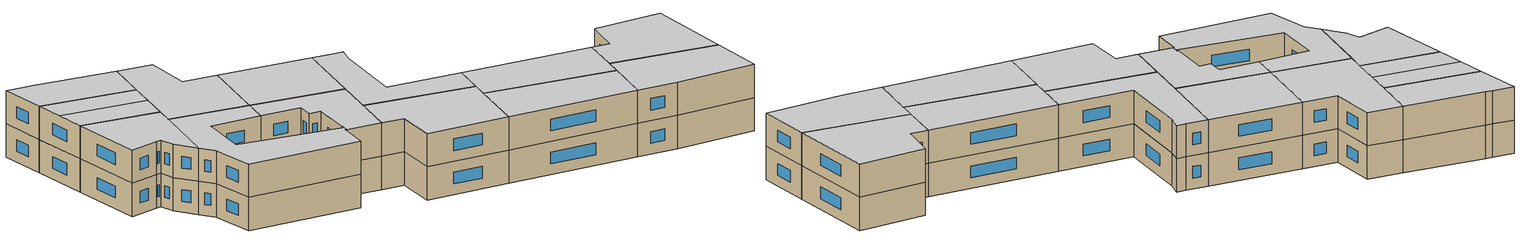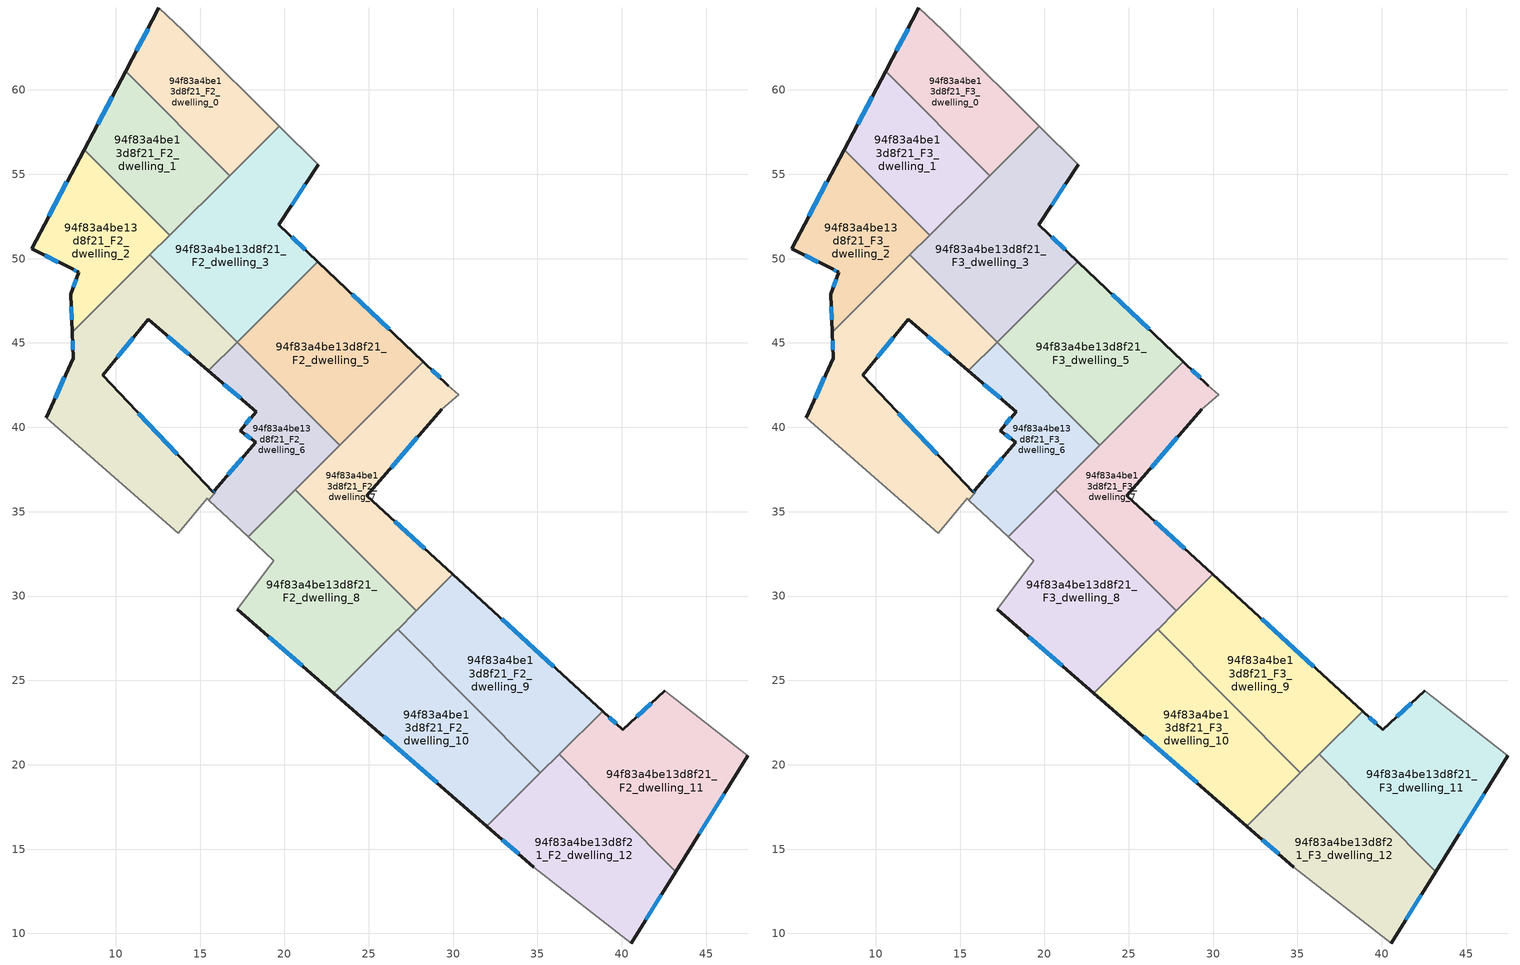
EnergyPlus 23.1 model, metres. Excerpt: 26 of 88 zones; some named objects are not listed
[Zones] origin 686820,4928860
94f83a4be13d8f21_F2_dwelling_0
 floor to 94f83a4be13d8f21_F1_dwelling_0 (EU_floor_Construction): 14.44,63.06 19.69,57.86 16.75,54.92 10.58,61.12 12.56,64.85 13.97,63.53 z6
 wall outside (EU_wall_Construction): 12.56,64.85 10.58,61.12 z6:9
 wall to 94f83a4be13d8f21_F2_dwelling_1 (EU_wall_Construction): 10.58,61.12 16.75,54.92 z6:9
 wall adiabatic (EU_wall_Construction): 19.69,57.86 14.44,63.06 13.97,63.53 12.56,64.85 z6:9
 wall to 94f83a4be13d8f21_F2_dwelling_3 (EU_wall_Construction): 16.75,54.92 19.69,57.86 z6:9
 window (EU_Window_Construction): 11.92,63.64 11.23,62.33 z6.98:8.02
94f83a4be13d8f21_F2_dwelling_1
 floor to 94f83a4be13d8f21_F1_dwelling_1 (EU_floor_Construction): 10.58,61.12 16.75,54.92 13.19,51.38 8.12,56.46 z6
 wall outside (EU_wall_Construction): 10.58,61.12 8.12,56.46 z6:9
 wall to 94f83a4be13d8f21_F2_dwelling_2 (EU_wall_Construction): 8.12,56.46 13.19,51.38 z6:9
 wall to 94f83a4be13d8f21_F2_dwelling_3 (EU_wall_Construction): 13.19,51.38 16.75,54.92 z6:9
 window (EU_Window_Construction): 9.78,59.6 8.92,57.98 z6.98:8.02
94f83a4be13d8f21_F2_dwelling_10
 floor to 94f83a4be13d8f21_F1_dwelling_10 (EU_floor_Construction): 26.71,28.02 35.18,19.51 32.01,16.35 22.92,24.25 z6
 wall outside (EU_wall_Construction): 22.92,24.25 32.01,16.35 z6:9
 wall to 94f83a4be13d8f21_F2_dwelling_9 (EU_wall_Construction): 35.18,19.51 26.71,28.02 z6:9
 wall to 94f83a4be13d8f21_F2_dwelling_12 (EU_wall_Construction): 32.01,16.35 35.18,19.51 z6:9
 wall to 94f83a4be13d8f21_F2_dwelling_8 (EU_wall_Construction): 26.71,28.02 22.92,24.25 z6:9
 window (EU_Window_Construction): 25.88,21.68 29.05,18.92 z6.98:8.02
94f83a4be13d8f21_F2_dwelling_11
 floor to 94f83a4be13d8f21_F1_dwelling_11 (EU_floor_Construction): 47.47,20.53 43.2,13.67 36.28,20.61 38.86,23.18 40.07,22.08 42.55,24.39 z6
 wall outside (EU_wall_Construction): 42.55,24.39 40.07,22.08 38.86,23.18 / 43.2,13.67 47.47,20.53 z6:9
 wall to 94f83a4be13d8f21_F2_dwelling_12 (EU_wall_Construction): 36.28,20.61 43.2,13.67 z6:9
 wall adiabatic (EU_wall_Construction): 47.47,20.53 42.55,24.39 z6:9
 wall to 94f83a4be13d8f21_F2_dwelling_9 (EU_wall_Construction): 38.86,23.18 36.28,20.61 z6:9
 window (EU_Window_Construction): 39.68,22.44 39.26,22.83 / 41.74,23.64 40.88,22.84 / 44.59,15.9 46.08,18.3 z6.98:8.02
94f83a4be13d8f21_F2_dwelling_12
 floor to 94f83a4be13d8f21_F1_dwelling_12 (EU_floor_Construction): 36.28,20.61 43.2,13.67 40.56,9.43 34.79,13.93 32.01,16.35 z6
 wall outside (EU_wall_Construction): 40.56,9.43 43.2,13.67 / 32.01,16.35 34.79,13.93 z6:9
 wall adiabatic (EU_wall_Construction): 34.79,13.93 40.56,9.43 z6:9
 wall to 94f83a4be13d8f21_F2_dwelling_9 (EU_wall_Construction): 36.28,20.61 35.18,19.51 z6:9
 window (EU_Window_Construction): 41.42,10.81 42.34,12.29 / 32.91,15.57 33.88,14.72 z6.98:8.02
94f83a4be13d8f21_F2_dwelling_2
 floor to 94f83a4be13d8f21_F1_dwelling_2 (EU_floor_Construction): 8.12,56.46 13.19,51.38 7.43,45.64 7.35,47.89 7.81,49.18 7.37,49.42 5.02,50.59 z6
 wall outside (EU_wall_Construction): 8.12,56.46 5.02,50.59 7.37,49.42 7.81,49.18 7.35,47.89 7.43,45.64 z6:9
 wall to 94f83a4be13d8f21_F2_dwelling_4 (EU_wall_Construction): 7.43,45.64 12.03,50.22 z6:9
 wall to 94f83a4be13d8f21_F2_dwelling_3 (EU_wall_Construction): 12.03,50.22 13.19,51.38 z6:9
 window (EU_Window_Construction): 7.51,49.34 7.67,49.26 / 5.78,50.21 6.61,49.8 / 7.11,54.56 6.03,52.5 / 7.38,47.16 7.4,46.37 / 7.66,48.77 7.5,48.31 z6.98:8.02
94f83a4be13d8f21_F2_dwelling_3
 floor to 94f83a4be13d8f21_F1_dwelling_3 (EU_floor_Construction): 22,55.57 19.67,52 21.98,49.81 17.19,45.04 12.03,50.22 19.69,57.86 z6
 wall outside (EU_wall_Construction): 21.98,49.81 19.67,52 22,55.57 z6:9
 wall to 94f83a4be13d8f21_F2_dwelling_4 (EU_wall_Construction): 12.03,50.22 17.19,45.04 z6:9
 wall adiabatic (EU_wall_Construction): 22,55.57 19.69,57.86 z6:9
 wall to 94f83a4be13d8f21_F2_dwelling_5 (EU_wall_Construction): 17.19,45.04 21.98,49.81 z6:9
 window (EU_Window_Construction): 20.43,53.16 21.24,54.41 / 21.23,50.52 20.42,51.28 z6.98:8.02
94f83a4be13d8f21_F2_dwelling_4
 floor to 94f83a4be13d8f21_F1_dwelling_4 (EU_floor_Construction): 12.03,50.22 17.19,45.04 15.5,43.35 11.94,46.39 9.22,43.08 15.77,36.14 15.87,36.26 15.94,36.18 15.53,35.69 15.42,35.79 13.71,33.74 5.89,40.57 7.48,44.11 7.43,45.64 z6
 wall outside (EU_wall_Construction): 7.43,45.64 7.48,44.11 5.89,40.57 / 15.87,36.26 15.77,36.14 9.22,43.08 11.94,46.39 15.5,43.35 z6:9
 wall to 94f83a4be13d8f21_F2_dwelling_6 (EU_wall_Construction): 15.5,43.35 17.19,45.04 / 15.53,35.69 15.94,36.18 15.87,36.26 z6:9
 wall adiabatic (EU_wall_Construction): 5.89,40.57 13.71,33.74 15.42,35.79 15.53,35.69 z6:9
 window (EU_Window_Construction): 6.96,42.95 6.41,41.72 / 7.44,45.14 7.46,44.6 / 13.1,45.4 14.34,44.34 / 10.1,44.15 11.06,45.32 / 13.64,38.4 11.35,40.82 / 15.84,36.22 15.8,36.18 z6.98:8.02
94f83a4be13d8f21_F2_dwelling_5
 floor to 94f83a4be13d8f21_F1_dwelling_5 (EU_floor_Construction): 28.24,43.87 23.28,38.93 17.19,45.04 21.98,49.81 z6
 wall outside (EU_wall_Construction): 28.24,43.87 21.98,49.81 z6:9
 wall to 94f83a4be13d8f21_F2_dwelling_6 (EU_wall_Construction): 17.19,45.04 23.28,38.93 z6:9
 wall to 94f83a4be13d8f21_F2_dwelling_7 (EU_wall_Construction): 23.28,38.93 28.24,43.87 z6:9
 window (EU_Window_Construction): 26.21,45.8 24.02,47.88 z6.98:8.02
94f83a4be13d8f21_F2_dwelling_6
 floor to 94f83a4be13d8f21_F1_dwelling_6 (EU_floor_Construction): 17.19,45.04 23.28,38.93 17.85,33.52 15.53,35.69 15.94,36.18 15.87,36.26 18.29,39.11 17.39,39.8 18.32,40.93 15.5,43.35 z6
 wall outside (EU_wall_Construction): 15.5,43.35 18.32,40.93 17.39,39.8 18.29,39.11 15.87,36.26 z6:9
 wall adiabatic (EU_wall_Construction): 15.53,35.69 17.85,33.52 z6:9
 wall to 94f83a4be13d8f21_F2_dwelling_8 (EU_wall_Construction): 17.85,33.52 20.65,36.3 z6:9
 wall to 94f83a4be13d8f21_F2_dwelling_7 (EU_wall_Construction): 20.65,36.3 23.28,38.93 z6:9
 window (EU_Window_Construction): 17.5,38.18 16.66,37.19 / 17.68,39.58 18,39.33 / 18.02,40.57 17.69,40.17 / 16.42,42.56 17.4,41.72 z6.98:8.02
94f83a4be13d8f21_F2_dwelling_7
 floor to 94f83a4be13d8f21_F1_dwelling_7 (EU_floor_Construction): 29.72,42.47 30.34,41.95 29.33,41.08 24.87,35.93 29.98,31.28 27.81,29.12 20.65,36.3 28.24,43.87 z6
 wall outside (EU_wall_Construction): 29.98,31.28 24.87,35.93 29.33,41.08 / 29.72,42.47 28.24,43.87 z6:9
 wall to 94f83a4be13d8f21_F2_dwelling_8 (EU_wall_Construction): 20.65,36.3 27.81,29.12 z6:9
 wall adiabatic (EU_wall_Construction): 29.33,41.08 30.34,41.95 29.72,42.47 z6:9
 wall to 94f83a4be13d8f21_F2_dwelling_9 (EU_wall_Construction): 27.81,29.12 29.98,31.28 z6:9
 window (EU_Window_Construction): 28.32,32.79 26.53,34.42 / 29.24,42.93 28.72,43.42 / 26.32,37.61 27.88,39.41 z6.98:8.02
94f83a4be13d8f21_F2_dwelling_8
 floor to 94f83a4be13d8f21_F1_dwelling_8 (EU_floor_Construction): 20.65,36.3 27.81,29.12 22.92,24.25 17.2,29.21 19.37,32.11 17.85,33.52 z6
 wall outside (EU_wall_Construction): 17.2,29.21 22.92,24.25 z6:9
 wall adiabatic (EU_wall_Construction): 17.85,33.52 19.37,32.11 17.2,29.21 z6:9
 wall to 94f83a4be13d8f21_F2_dwelling_9 (EU_wall_Construction): 26.71,28.02 27.81,29.11 z6:9
 window (EU_Window_Construction): 19.06,27.6 21.06,25.86 z6.98:8.02
94f83a4be13d8f21_F2_dwelling_9
 floor to 94f83a4be13d8f21_F1_dwelling_9 (EU_floor_Construction): 38.86,23.18 35.18,19.51 26.71,28.02 29.98,31.28 z6
 wall outside (EU_wall_Construction): 38.86,23.18 29.98,31.28 z6:9
 window (EU_Window_Construction): 35.97,25.82 32.87,28.65 z6.98:8.02
94f83a4be13d8f21_F3_dwelling_0
 floor to 94f83a4be13d8f21_F2_dwelling_0 (EU_floor_Construction): 14.44,63.06 19.69,57.86 16.75,54.92 10.58,61.12 12.56,64.85 13.97,63.53 z9
 wall outside (EU_wall_Construction): 12.56,64.85 10.58,61.12 z9:12
 wall to 94f83a4be13d8f21_F3_dwelling_1 (EU_wall_Construction): 10.58,61.12 16.75,54.92 z9:12
 wall adiabatic (EU_wall_Construction): 19.69,57.86 14.44,63.06 13.97,63.53 12.56,64.85 z9:12
 wall to 94f83a4be13d8f21_F3_dwelling_3 (EU_wall_Construction): 16.75,54.92 19.69,57.86 z9:12
 window (EU_Window_Construction): 11.92,63.64 11.23,62.33 z9.98:11.02
 ceiling to 94f83a4be13d8f21_F4_dwelling_0 (EU_floor_Construction): 19.69,57.86 14.44,63.06 13.97,63.53 12.56,64.85 10.58,61.12 16.75,54.93 z12
94f83a4be13d8f21_F3_dwelling_1
 floor to 94f83a4be13d8f21_F2_dwelling_1 (EU_floor_Construction): 10.58,61.12 16.75,54.92 13.19,51.38 8.12,56.46 z9
 wall outside (EU_wall_Construction): 10.58,61.12 8.12,56.46 z9:12
 wall to 94f83a4be13d8f21_F3_dwelling_2 (EU_wall_Construction): 8.12,56.46 13.19,51.38 z9:12
 wall to 94f83a4be13d8f21_F3_dwelling_3 (EU_wall_Construction): 13.19,51.38 16.75,54.92 z9:12
 window (EU_Window_Construction): 9.78,59.6 8.92,57.98 z9.98:11.02
 ceiling to 94f83a4be13d8f21_F4_dwelling_0 (EU_floor_Construction): 16.75,54.93 10.58,61.12 9.39,58.86 15.03,53.21 z12
 ceiling to 94f83a4be13d8f21_F4_dwelling_1 (EU_floor_Construction): 15.03,53.21 9.39,58.86 8.12,56.46 13.19,51.38 z12
94f83a4be13d8f21_F3_dwelling_10
 floor to 94f83a4be13d8f21_F2_dwelling_10 (EU_floor_Construction): 26.71,28.02 35.18,19.51 32.01,16.35 22.92,24.25 z9
 wall outside (EU_wall_Construction): 22.92,24.25 32.01,16.35 z9:12
 wall to 94f83a4be13d8f21_F3_dwelling_9 (EU_wall_Construction): 35.18,19.51 26.71,28.02 z9:12
 wall to 94f83a4be13d8f21_F3_dwelling_12 (EU_wall_Construction): 32.01,16.35 35.18,19.51 z9:12
 wall to 94f83a4be13d8f21_F3_dwelling_8 (EU_wall_Construction): 26.71,28.02 22.92,24.25 z9:12
 window (EU_Window_Construction): 25.88,21.68 29.05,18.92 z9.98:11.02
 ceiling to 94f83a4be13d8f21_F4_dwelling_9 (EU_floor_Construction): 35.18,19.51 26.71,28.02 22.92,24.25 32.01,16.35 z12
94f83a4be13d8f21_F3_dwelling_11
 floor to 94f83a4be13d8f21_F2_dwelling_11 (EU_floor_Construction): 47.47,20.53 43.2,13.67 36.28,20.61 38.86,23.18 40.07,22.08 42.55,24.39 z9
 wall outside (EU_wall_Construction): 42.55,24.39 40.07,22.08 38.86,23.18 / 43.2,13.67 47.47,20.53 z9:12
 wall to 94f83a4be13d8f21_F3_dwelling_12 (EU_wall_Construction): 36.28,20.61 43.2,13.67 z9:12
 wall adiabatic (EU_wall_Construction): 47.47,20.53 42.55,24.39 z9:12
 wall to 94f83a4be13d8f21_F3_dwelling_9 (EU_wall_Construction): 38.86,23.18 36.28,20.61 z9:12
 window (EU_Window_Construction): 39.68,22.44 39.26,22.83 / 41.74,23.64 40.88,22.84 / 44.59,15.9 46.08,18.3 z9.98:11.02
 ceiling to 94f83a4be13d8f21_F4_dwelling_10 (EU_floor_Construction): 43.2,13.67 47.47,20.53 42.55,24.39 40.07,22.08 38.86,23.18 36.28,20.61 z12
94f83a4be13d8f21_F3_dwelling_12
 floor to 94f83a4be13d8f21_F2_dwelling_12 (EU_floor_Construction): 36.28,20.61 43.2,13.67 40.56,9.43 34.79,13.93 32.01,16.35 z9
 wall outside (EU_wall_Construction): 40.56,9.43 43.2,13.67 / 32.01,16.35 34.79,13.93 z9:12
 wall adiabatic (EU_wall_Construction): 34.79,13.93 40.56,9.43 z9:12
 wall to 94f83a4be13d8f21_F3_dwelling_9 (EU_wall_Construction): 36.28,20.61 35.18,19.51 z9:12
 window (EU_Window_Construction): 41.42,10.81 42.34,12.29 / 32.91,15.57 33.88,14.72 z9.98:11.02
 ceiling to 94f83a4be13d8f21_F4_dwelling_11 (EU_floor_Construction): 40.56,9.43 43.2,13.67 36.28,20.61 32.01,16.35 34.79,13.93 z12
94f83a4be13d8f21_F3_dwelling_2
 floor to 94f83a4be13d8f21_F2_dwelling_2 (EU_floor_Construction): 8.12,56.46 13.19,51.38 7.43,45.64 7.35,47.89 7.81,49.18 7.37,49.42 5.02,50.59 z9
 wall outside (EU_wall_Construction): 8.12,56.46 5.02,50.59 7.37,49.42 7.81,49.18 7.35,47.89 7.43,45.64 z9:12
 wall to 94f83a4be13d8f21_F3_dwelling_4 (EU_wall_Construction): 7.43,45.64 12.03,50.22 z9:12
 wall to 94f83a4be13d8f21_F3_dwelling_3 (EU_wall_Construction): 12.03,50.22 13.19,51.38 z9:12
 window (EU_Window_Construction): 7.51,49.34 7.67,49.26 / 5.78,50.21 6.61,49.8 / 7.11,54.56 6.03,52.5 / 7.38,47.16 7.4,46.37 / 7.66,48.77 7.5,48.31 z9.98:11.02
 ceiling to 94f83a4be13d8f21_F4_dwelling_1 (EU_floor_Construction): 13.19,51.38 8.12,56.46 5.02,50.59 7.37,49.42 7.81,49.18 7.35,47.89 7.43,45.64 z12
94f83a4be13d8f21_F3_dwelling_3
 floor to 94f83a4be13d8f21_F2_dwelling_3 (EU_floor_Construction): 22,55.57 19.67,52 21.98,49.81 17.19,45.04 12.03,50.22 19.69,57.86 z9
 wall outside (EU_wall_Construction): 21.98,49.81 19.67,52 22,55.57 z9:12
 wall to 94f83a4be13d8f21_F3_dwelling_4 (EU_wall_Construction): 12.03,50.22 17.19,45.04 z9:12
 wall adiabatic (EU_wall_Construction): 22,55.57 19.69,57.86 z9:12
 wall to 94f83a4be13d8f21_F3_dwelling_5 (EU_wall_Construction): 17.19,45.04 21.98,49.81 z9:12
 window (EU_Window_Construction): 20.43,53.16 21.24,54.41 / 21.23,50.52 20.42,51.28 z9.98:11.02
 ceiling to 94f83a4be13d8f21_F4_dwelling_2 (EU_floor_Construction): 21.98,49.81 19.67,52 22,55.57 19.69,57.86 12.03,50.22 17.19,45.04 z12
94f83a4be13d8f21_F3_dwelling_4
 floor to 94f83a4be13d8f21_F2_dwelling_4 (EU_floor_Construction): 12.03,50.22 17.19,45.04 15.5,43.35 11.94,46.39 9.22,43.08 15.77,36.14 15.87,36.26 15.94,36.18 15.53,35.69 15.42,35.79 13.71,33.74 5.89,40.57 7.48,44.11 7.43,45.64 z9
 wall outside (EU_wall_Construction): 7.43,45.64 7.48,44.11 5.89,40.57 / 15.87,36.26 15.77,36.14 9.22,43.08 11.94,46.39 15.5,43.35 z9:12
 wall to 94f83a4be13d8f21_F3_dwelling_6 (EU_wall_Construction): 15.5,43.35 17.19,45.04 / 15.53,35.69 15.94,36.18 15.87,36.26 z9:12
 wall adiabatic (EU_wall_Construction): 5.89,40.57 13.71,33.74 15.42,35.79 15.53,35.69 z9:12
 window (EU_Window_Construction): 6.96,42.95 6.41,41.72 / 7.44,45.14 7.46,44.6 / 13.1,45.4 14.34,44.34 / 10.1,44.15 11.06,45.32 / 13.64,38.4 11.35,40.82 / 15.84,36.22 15.8,36.18 z9.98:11.02
 ceiling to 94f83a4be13d8f21_F4_dwelling_3 (EU_floor_Construction): 15.53,35.69 15.94,36.18 15.87,36.26 15.77,36.14 9.22,43.08 11.94,46.39 15.5,43.35 17.19,45.04 12.03,50.22 7.43,45.64 7.48,44.11 5.89,40.57 13.71,33.74 15.42,35.79 z12
94f83a4be13d8f21_F3_dwelling_5
 floor to 94f83a4be13d8f21_F2_dwelling_5 (EU_floor_Construction): 28.24,43.87 23.28,38.93 17.19,45.04 21.98,49.81 z9
 wall outside (EU_wall_Construction): 28.24,43.87 21.98,49.81 z9:12
 wall to 94f83a4be13d8f21_F3_dwelling_6 (EU_wall_Construction): 17.19,45.04 23.28,38.93 z9:12
 wall to 94f83a4be13d8f21_F3_dwelling_7 (EU_wall_Construction): 23.28,38.93 28.24,43.87 z9:12
 window (EU_Window_Construction): 26.21,45.8 24.02,47.88 z9.98:11.02
 ceiling to 94f83a4be13d8f21_F4_dwelling_4 (EU_floor_Construction): 28.24,43.87 21.98,49.81 17.19,45.04 23.28,38.93 z12
94f83a4be13d8f21_F3_dwelling_6
 floor to 94f83a4be13d8f21_F2_dwelling_6 (EU_floor_Construction): 17.19,45.04 23.28,38.93 17.85,33.52 15.53,35.69 15.94,36.18 15.87,36.26 18.29,39.11 17.39,39.8 18.32,40.93 15.5,43.35 z9
 wall outside (EU_wall_Construction): 15.5,43.35 18.32,40.93 17.39,39.8 18.29,39.11 15.87,36.26 z9:12
 wall adiabatic (EU_wall_Construction): 15.53,35.69 17.85,33.52 z9:12
 wall to 94f83a4be13d8f21_F3_dwelling_8 (EU_wall_Construction): 17.85,33.52 20.65,36.3 z9:12
 wall to 94f83a4be13d8f21_F3_dwelling_7 (EU_wall_Construction): 20.65,36.3 23.28,38.93 z9:12
 window (EU_Window_Construction): 17.5,38.18 16.66,37.19 / 17.68,39.58 18,39.33 / 18.02,40.57 17.69,40.17 / 16.42,42.56 17.4,41.72 z9.98:11.02
 ceiling to 94f83a4be13d8f21_F4_dwelling_5 (EU_floor_Construction): 23.28,38.93 17.19,45.04 15.5,43.35 18.32,40.93 17.39,39.8 18.29,39.11 15.87,36.26 15.94,36.18 15.53,35.69 17.85,33.52 z12
94f83a4be13d8f21_F3_dwelling_7
 floor to 94f83a4be13d8f21_F2_dwelling_7 (EU_floor_Construction): 29.72,42.47 30.34,41.95 29.33,41.08 24.87,35.93 29.98,31.28 27.81,29.12 20.65,36.3 28.24,43.87 z9
 wall outside (EU_wall_Construction): 29.98,31.28 24.87,35.93 29.33,41.08 / 29.72,42.47 28.24,43.87 z9:12
 wall to 94f83a4be13d8f21_F3_dwelling_8 (EU_wall_Construction): 20.65,36.3 27.81,29.12 z9:12
 wall adiabatic (EU_wall_Construction): 29.33,41.08 30.34,41.95 29.72,42.47 z9:12
 wall to 94f83a4be13d8f21_F3_dwelling_9 (EU_wall_Construction): 27.81,29.12 29.98,31.28 z9:12
 window (EU_Window_Construction): 28.32,32.79 26.53,34.42 / 29.24,42.93 28.72,43.42 / 26.32,37.61 27.88,39.41 z9.98:11.02
 ceiling to 94f83a4be13d8f21_F4_dwelling_6 (EU_floor_Construction): 29.98,31.28 24.87,35.93 29.33,41.08 30.34,41.95 29.72,42.47 28.24,43.87 20.65,36.3 27.81,29.12 z12
94f83a4be13d8f21_F3_dwelling_8
 floor to 94f83a4be13d8f21_F2_dwelling_8 (EU_floor_Construction): 20.65,36.3 27.81,29.12 22.92,24.25 17.2,29.21 19.37,32.11 17.85,33.52 z9
 wall outside (EU_wall_Construction): 17.2,29.21 22.92,24.25 z9:12
 wall adiabatic (EU_wall_Construction): 17.85,33.52 19.37,32.11 17.2,29.21 z9:12
 wall to 94f83a4be13d8f21_F3_dwelling_9 (EU_wall_Construction): 26.71,28.02 27.81,29.11 z9:12
 window (EU_Window_Construction): 19.06,27.6 21.06,25.86 z9.98:11.02
 ceiling to 94f83a4be13d8f21_F4_dwelling_7 (EU_floor_Construction): 27.81,29.12 20.65,36.3 17.85,33.52 19.37,32.11 17.2,29.21 22.92,24.25 z12
94f83a4be13d8f21_F3_dwelling_9
 floor to 94f83a4be13d8f21_F2_dwelling_9 (EU_floor_Construction): 38.86,23.18 35.18,19.51 26.71,28.02 29.98,31.28 z9
 wall outside (EU_wall_Construction): 38.86,23.18 29.98,31.28 z9:12
 window (EU_Window_Construction): 35.97,25.82 32.87,28.65 z9.98:11.02
 ceiling to 94f83a4be13d8f21_F4_dwelling_8 (EU_floor_Construction): 38.86,23.18 29.98,31.28 26.71,28.02 35.18,19.51 z12
[Building]
EU S2 Campaign: North Axis=0; Terrain=City; Solar Distribution=FullExterior
[Site:Location]
Bologna: Latitude=44.5; Longitude=11.25; Time Zone=1; Elevation=37
[SizingPeriod:WeatherFileDays]
AnnualSizingPeriod: Begin Month=1; Begin Day of Month=1; End Month=12; End Day of Month=31; Day of Week for Start Day=Monday; Use Weather File Daylight Saving Period=No; Use Weather File Rain and Snow Indicators=No
[MATERIAL]
EU_InternalMass_Material: Roughness=MediumRough; Thickness=0.1; Conductivity=1; Density=1800; Specific Heat=900; Thermal Absorptance=0.9; Solar Absorptance=0.7; Visible Absorptance=0.7
[MATERIAL:NOMASS] Roughness=MediumRough; Thermal Absorptance=0.9; Solar Absorptance=0.7; Visible Absorptance=0.7
Name | Thermal Resistance
EU_wall_NoMass | 0.905828
EU_floor_NoMass | 0.67114
[WINDOWMATERIAL:SIMPLEGLAZINGSYSTEM]
EU_Window_SimpleGlazing: UFactor=4.52486; Solar Heat Gain Coefficient=0.85; Visible Transmittance=0.85
[CONSTRUCTION]
EU_wall_Construction: EU_wall_NoMass
EU_floor_Construction: EU_floor_NoMass
EU_Window_Construction: EU_Window_SimpleGlazing
EU_InternalMass_Construction: EU_InternalMass_Material
[ZONE] Type=1; Multiplier=1; Ceiling Height=autocalculate; Floor Area=autocalculate; Part of Total Floor Area=Yes
Name | Volume
94f83a4be13d8f21_F2_dwelling_0; 94f83a4be13d8f21_F3_dwelling_0 | 115.865
94f83a4be13d8f21_F2_dwelling_1; 94f83a4be13d8f21_F3_dwelling_1 | 119.955
94f83a4be13d8f21_F2_dwelling_10; 94f83a4be13d8f21_F3_dwelling_10 | 176.872
94f83a4be13d8f21_F2_dwelling_11; 94f83a4be13d8f21_F3_dwelling_11 | 181.128
94f83a4be13d8f21_F2_dwelling_12; 94f83a4be13d8f21_F3_dwelling_12 | 172.608
94f83a4be13d8f21_F2_dwelling_2; 94f83a4be13d8f21_F3_dwelling_2 | 117.906
94f83a4be13d8f21_F2_dwelling_3; 94f83a4be13d8f21_F3_dwelling_3 | 192.832
94f83a4be13d8f21_F2_dwelling_4; 94f83a4be13d8f21_F3_dwelling_4 | 216.627
94f83a4be13d8f21_F2_dwelling_5; 94f83a4be13d8f21_F3_dwelling_5 | 177.959
94f83a4be13d8f21_F2_dwelling_6; 94f83a4be13d8f21_F3_dwelling_6 | 120.029
94f83a4be13d8f21_F2_dwelling_7; 94f83a4be13d8f21_F3_dwelling_7 | 158.06
94f83a4be13d8f21_F2_dwelling_8; 94f83a4be13d8f21_F3_dwelling_8 | 195.683
94f83a4be13d8f21_F2_dwelling_9; 94f83a4be13d8f21_F3_dwelling_9 | 176.851
[INTERNALMASS] Construction=EU_InternalMass_Construction
Name | Zone or ZoneList | Surface Area
94f83a4be13d8f21_F2_dwelling_0_EU_InternalMass | 94f83a4be13d8f21_F2_dwelling_0 | 38.6218
94f83a4be13d8f21_F2_dwelling_1_EU_InternalMass | 94f83a4be13d8f21_F2_dwelling_1 | 39.9845
94f83a4be13d8f21_F2_dwelling_2_EU_InternalMass | 94f83a4be13d8f21_F2_dwelling_2 | 39.3023
94f83a4be13d8f21_F2_dwelling_3_EU_InternalMass | 94f83a4be13d8f21_F2_dwelling_3 | 64.2773
94f83a4be13d8f21_F2_dwelling_4_EU_InternalMass | 94f83a4be13d8f21_F2_dwelling_4 | 72.2076
94f83a4be13d8f21_F2_dwelling_5_EU_InternalMass | 94f83a4be13d8f21_F2_dwelling_5 | 59.3194
94f83a4be13d8f21_F2_dwelling_6_EU_InternalMass | 94f83a4be13d8f21_F2_dwelling_6 | 40.0087
94f83a4be13d8f21_F2_dwelling_7_EU_InternalMass | 94f83a4be13d8f21_F2_dwelling_7 | 52.6863
94f83a4be13d8f21_F2_dwelling_8_EU_InternalMass | 94f83a4be13d8f21_F2_dwelling_8 | 65.2274
94f83a4be13d8f21_F2_dwelling_9_EU_InternalMass | 94f83a4be13d8f21_F2_dwelling_9 | 58.9502
94f83a4be13d8f21_F2_dwelling_10_EU_InternalMass | 94f83a4be13d8f21_F2_dwelling_10 | 58.9576
94f83a4be13d8f21_F2_dwelling_11_EU_InternalMass | 94f83a4be13d8f21_F2_dwelling_11 | 60.376
94f83a4be13d8f21_F2_dwelling_12_EU_InternalMass | 94f83a4be13d8f21_F2_dwelling_12 | 57.5357
94f83a4be13d8f21_F3_dwelling_0_EU_InternalMass | 94f83a4be13d8f21_F3_dwelling_0 | 38.6218
94f83a4be13d8f21_F3_dwelling_1_EU_InternalMass | 94f83a4be13d8f21_F3_dwelling_1 | 39.9845
94f83a4be13d8f21_F3_dwelling_2_EU_InternalMass | 94f83a4be13d8f21_F3_dwelling_2 | 39.3023
94f83a4be13d8f21_F3_dwelling_3_EU_InternalMass | 94f83a4be13d8f21_F3_dwelling_3 | 64.2773
94f83a4be13d8f21_F3_dwelling_4_EU_InternalMass | 94f83a4be13d8f21_F3_dwelling_4 | 72.2076
94f83a4be13d8f21_F3_dwelling_5_EU_InternalMass | 94f83a4be13d8f21_F3_dwelling_5 | 59.3194
94f83a4be13d8f21_F3_dwelling_6_EU_InternalMass | 94f83a4be13d8f21_F3_dwelling_6 | 40.0087
94f83a4be13d8f21_F3_dwelling_7_EU_InternalMass | 94f83a4be13d8f21_F3_dwelling_7 | 52.6863
94f83a4be13d8f21_F3_dwelling_8_EU_InternalMass | 94f83a4be13d8f21_F3_dwelling_8 | 65.2274
94f83a4be13d8f21_F3_dwelling_9_EU_InternalMass | 94f83a4be13d8f21_F3_dwelling_9 | 58.9502
94f83a4be13d8f21_F3_dwelling_10_EU_InternalMass | 94f83a4be13d8f21_F3_dwelling_10 | 58.9576
94f83a4be13d8f21_F3_dwelling_11_EU_InternalMass | 94f83a4be13d8f21_F3_dwelling_11 | 60.376
94f83a4be13d8f21_F3_dwelling_12_EU_InternalMass | 94f83a4be13d8f21_F3_dwelling_12 | 57.5357
[OTHEREQUIPMENT] Fuel Type=Electricity; Design Level Calculation Method=Watts/Area; Power per Zone Floor Area=1; Fraction Latent=0; Fraction Radiant=0; Fraction Lost=0; Carbon Dioxide Generation Rate=0; EndUse Subcategory=EU_Step8_InternalGains
Name | Zone or ZoneList or Space or SpaceList | Schedule
EU_Step8_InternalGain_94f83a4be13d8f21_F2_dwelling_0_f000 | 94f83a4be13d8f21_F2_dwelling_0 | EU_Step8_GainSchedule_94f83a4be13d8f21_F2_dwelling_0_f000
EU_Step8_InternalGain_94f83a4be13d8f21_F2_dwelling_1_f000 | 94f83a4be13d8f21_F2_dwelling_1 | EU_Step8_GainSchedule_94f83a4be13d8f21_F2_dwelling_1_f000
EU_Step8_InternalGain_94f83a4be13d8f21_F2_dwelling_2_f000 | 94f83a4be13d8f21_F2_dwelling_2 | EU_Step8_GainSchedule_94f83a4be13d8f21_F2_dwelling_2_f000
EU_Step8_InternalGain_94f83a4be13d8f21_F2_dwelling_3_f000 | 94f83a4be13d8f21_F2_dwelling_3 | EU_Step8_GainSchedule_94f83a4be13d8f21_F2_dwelling_3_f000
EU_Step8_InternalGain_94f83a4be13d8f21_F2_dwelling_4_f000 | 94f83a4be13d8f21_F2_dwelling_4 | EU_Step8_GainSchedule_94f83a4be13d8f21_F2_dwelling_4_f000
EU_Step8_InternalGain_94f83a4be13d8f21_F2_dwelling_5_f000 | 94f83a4be13d8f21_F2_dwelling_5 | EU_Step8_GainSchedule_94f83a4be13d8f21_F2_dwelling_5_f000
EU_Step8_InternalGain_94f83a4be13d8f21_F2_dwelling_6_f000 | 94f83a4be13d8f21_F2_dwelling_6 | EU_Step8_GainSchedule_94f83a4be13d8f21_F2_dwelling_6_f000
EU_Step8_InternalGain_94f83a4be13d8f21_F2_dwelling_7_f000 | 94f83a4be13d8f21_F2_dwelling_7 | EU_Step8_GainSchedule_94f83a4be13d8f21_F2_dwelling_7_f000
EU_Step8_InternalGain_94f83a4be13d8f21_F2_dwelling_8_f000 | 94f83a4be13d8f21_F2_dwelling_8 | EU_Step8_GainSchedule_94f83a4be13d8f21_F2_dwelling_8_f000
EU_Step8_InternalGain_94f83a4be13d8f21_F2_dwelling_9_f000 | 94f83a4be13d8f21_F2_dwelling_9 | EU_Step8_GainSchedule_94f83a4be13d8f21_F2_dwelling_9_f000
EU_Step8_InternalGain_94f83a4be13d8f21_F2_dwelling_10_f000 | 94f83a4be13d8f21_F2_dwelling_10 | EU_Step8_GainSchedule_94f83a4be13d8f21_F2_dwelling_10_f000
EU_Step8_InternalGain_94f83a4be13d8f21_F2_dwelling_11_f000 | 94f83a4be13d8f21_F2_dwelling_11 | EU_Step8_GainSchedule_94f83a4be13d8f21_F2_dwelling_11_f000
EU_Step8_InternalGain_94f83a4be13d8f21_F2_dwelling_12_f000 | 94f83a4be13d8f21_F2_dwelling_12 | EU_Step8_GainSchedule_94f83a4be13d8f21_F2_dwelling_12_f000
EU_Step8_InternalGain_94f83a4be13d8f21_F3_dwelling_0_f000 | 94f83a4be13d8f21_F3_dwelling_0 | EU_Step8_GainSchedule_94f83a4be13d8f21_F3_dwelling_0_f000
EU_Step8_InternalGain_94f83a4be13d8f21_F3_dwelling_1_f000 | 94f83a4be13d8f21_F3_dwelling_1 | EU_Step8_GainSchedule_94f83a4be13d8f21_F3_dwelling_1_f000
EU_Step8_InternalGain_94f83a4be13d8f21_F3_dwelling_2_f000 | 94f83a4be13d8f21_F3_dwelling_2 | EU_Step8_GainSchedule_94f83a4be13d8f21_F3_dwelling_2_f000
EU_Step8_InternalGain_94f83a4be13d8f21_F3_dwelling_3_f000 | 94f83a4be13d8f21_F3_dwelling_3 | EU_Step8_GainSchedule_94f83a4be13d8f21_F3_dwelling_3_f000
EU_Step8_InternalGain_94f83a4be13d8f21_F3_dwelling_4_f000 | 94f83a4be13d8f21_F3_dwelling_4 | EU_Step8_GainSchedule_94f83a4be13d8f21_F3_dwelling_4_f000
EU_Step8_InternalGain_94f83a4be13d8f21_F3_dwelling_5_f000 | 94f83a4be13d8f21_F3_dwelling_5 | EU_Step8_GainSchedule_94f83a4be13d8f21_F3_dwelling_5_f000
EU_Step8_InternalGain_94f83a4be13d8f21_F3_dwelling_6_f000 | 94f83a4be13d8f21_F3_dwelling_6 | EU_Step8_GainSchedule_94f83a4be13d8f21_F3_dwelling_6_f000
EU_Step8_InternalGain_94f83a4be13d8f21_F3_dwelling_7_f000 | 94f83a4be13d8f21_F3_dwelling_7 | EU_Step8_GainSchedule_94f83a4be13d8f21_F3_dwelling_7_f000
EU_Step8_InternalGain_94f83a4be13d8f21_F3_dwelling_8_f000 | 94f83a4be13d8f21_F3_dwelling_8 | EU_Step8_GainSchedule_94f83a4be13d8f21_F3_dwelling_8_f000
EU_Step8_InternalGain_94f83a4be13d8f21_F3_dwelling_9_f000 | 94f83a4be13d8f21_F3_dwelling_9 | EU_Step8_GainSchedule_94f83a4be13d8f21_F3_dwelling_9_f000
EU_Step8_InternalGain_94f83a4be13d8f21_F3_dwelling_10_f000 | 94f83a4be13d8f21_F3_dwelling_10 | EU_Step8_GainSchedule_94f83a4be13d8f21_F3_dwelling_10_f000
EU_Step8_InternalGain_94f83a4be13d8f21_F3_dwelling_11_f000 | 94f83a4be13d8f21_F3_dwelling_11 | EU_Step8_GainSchedule_94f83a4be13d8f21_F3_dwelling_11_f000
EU_Step8_InternalGain_94f83a4be13d8f21_F3_dwelling_12_f000 | 94f83a4be13d8f21_F3_dwelling_12 | EU_Step8_GainSchedule_94f83a4be13d8f21_F3_dwelling_12_f000
[ZONEVENTILATION:DESIGNFLOWRATE] Schedule=EU_AlwaysOn; Design Flow Rate Calculation Method=AirChanges/Hour; Air Changes per Hour=0.73129; Ventilation Type=Natural; Fan Pressure Rise=0; Fan Total Efficiency=1; Constant Term Coefficient=1; Temperature Term Coefficient=0; Velocity Term Coefficient=0; Velocity Squared Term Coefficient=0; Minimum Indoor Temperature=-100; Maximum Indoor Temperature=100; Delta Temperature=-100; Minimum Outdoor Temperature=-100; Maximum Outdoor Temperature=100; Maximum Wind Speed=40
Name | Zone or ZoneList or Space or SpaceList
EU_ConstantAir_94f83a4be13d8f21_F2_dwelling_0 | 94f83a4be13d8f21_F2_dwelling_0
EU_ConstantAir_94f83a4be13d8f21_F2_dwelling_1 | 94f83a4be13d8f21_F2_dwelling_1
EU_ConstantAir_94f83a4be13d8f21_F2_dwelling_2 | 94f83a4be13d8f21_F2_dwelling_2
EU_ConstantAir_94f83a4be13d8f21_F2_dwelling_3 | 94f83a4be13d8f21_F2_dwelling_3
EU_ConstantAir_94f83a4be13d8f21_F2_dwelling_4 | 94f83a4be13d8f21_F2_dwelling_4
EU_ConstantAir_94f83a4be13d8f21_F2_dwelling_5 | 94f83a4be13d8f21_F2_dwelling_5
EU_ConstantAir_94f83a4be13d8f21_F2_dwelling_6 | 94f83a4be13d8f21_F2_dwelling_6
EU_ConstantAir_94f83a4be13d8f21_F2_dwelling_7 | 94f83a4be13d8f21_F2_dwelling_7
EU_ConstantAir_94f83a4be13d8f21_F2_dwelling_8 | 94f83a4be13d8f21_F2_dwelling_8
EU_ConstantAir_94f83a4be13d8f21_F2_dwelling_9 | 94f83a4be13d8f21_F2_dwelling_9
EU_ConstantAir_94f83a4be13d8f21_F2_dwelling_10 | 94f83a4be13d8f21_F2_dwelling_10
EU_ConstantAir_94f83a4be13d8f21_F2_dwelling_11 | 94f83a4be13d8f21_F2_dwelling_11
EU_ConstantAir_94f83a4be13d8f21_F2_dwelling_12 | 94f83a4be13d8f21_F2_dwelling_12
EU_ConstantAir_94f83a4be13d8f21_F3_dwelling_0 | 94f83a4be13d8f21_F3_dwelling_0
EU_ConstantAir_94f83a4be13d8f21_F3_dwelling_1 | 94f83a4be13d8f21_F3_dwelling_1
EU_ConstantAir_94f83a4be13d8f21_F3_dwelling_2 | 94f83a4be13d8f21_F3_dwelling_2
EU_ConstantAir_94f83a4be13d8f21_F3_dwelling_3 | 94f83a4be13d8f21_F3_dwelling_3
EU_ConstantAir_94f83a4be13d8f21_F3_dwelling_4 | 94f83a4be13d8f21_F3_dwelling_4
EU_ConstantAir_94f83a4be13d8f21_F3_dwelling_5 | 94f83a4be13d8f21_F3_dwelling_5
EU_ConstantAir_94f83a4be13d8f21_F3_dwelling_6 | 94f83a4be13d8f21_F3_dwelling_6
EU_ConstantAir_94f83a4be13d8f21_F3_dwelling_7 | 94f83a4be13d8f21_F3_dwelling_7
EU_ConstantAir_94f83a4be13d8f21_F3_dwelling_8 | 94f83a4be13d8f21_F3_dwelling_8
EU_ConstantAir_94f83a4be13d8f21_F3_dwelling_9 | 94f83a4be13d8f21_F3_dwelling_9
EU_ConstantAir_94f83a4be13d8f21_F3_dwelling_10 | 94f83a4be13d8f21_F3_dwelling_10
EU_ConstantAir_94f83a4be13d8f21_F3_dwelling_11 | 94f83a4be13d8f21_F3_dwelling_11
EU_ConstantAir_94f83a4be13d8f21_F3_dwelling_12 | 94f83a4be13d8f21_F3_dwelling_12
[HVACTEMPLATE:THERMOSTAT] Constant Heating Setpoint=20; Constant Cooling Setpoint=50
EU_HeatOnly_94f83a4be13d8f21_F5_dwelling_5; EU_HeatOnly_94f83a4be13d8f21_F5_dwelling_6; EU_HeatOnly_94f83a4be13d8f21_F5_dwelling_7; EU_HeatOnly_94f83a4be13d8f21_F5_dwelling_8; EU_HeatOnly_94f83a4be13d8f21_F5_dwelling_9; EU_HeatOnly_94f83a4be13d8f21_F5_dwelling_10; EU_HeatOnly_94f83a4be13d8f21_F5_dwelling_11; EU_HeatOnly_94f83a4be13d8f21_F6_dwelling_0; EU_HeatOnly_94f83a4be13d8f21_F6_dwelling_1; EU_HeatOnly_94f83a4be13d8f21_F6_dwelling_2; EU_HeatOnly_94f83a4be13d8f21_F6_dwelling_3; EU_HeatOnly_94f83a4be13d8f21_F6_dwelling_4; EU_HeatOnly_94f83a4be13d8f21_F6_dwelling_5; EU_HeatOnly_94f83a4be13d8f21_F6_dwelling_6; EU_HeatOnly_94f83a4be13d8f21_F6_dwelling_7; EU_HeatOnly_94f83a4be13d8f21_F6_dwelling_8; EU_HeatOnly_94f83a4be13d8f21_F6_dwelling_9; EU_HeatOnly_94f83a4be13d8f21_F6_dwelling_10; EU_HeatOnly_94f83a4be13d8f21_F6_dwelling_11
[HVACTEMPLATE:ZONE:IDEALLOADSAIRSYSTEM] System Availability Schedule=EU_AlwaysOn; Maximum Heating Supply Air Temperature=50; Minimum Cooling Supply Air Temperature=13; Maximum Heating Supply Air Humidity Ratio=0.0156; Minimum Cooling Supply Air Humidity Ratio=0.0077; Heating Limit=NoLimit; Cooling Limit=NoLimit; Heating Availability Schedule=EU_AlwaysOn; Cooling Availability Schedule=EU_CoolingOff; Dehumidification Control Type=ConstantSensibleHeatRatio; Cooling Sensible Heat Ratio=0.7; Dehumidification Setpoint=60; Humidification Control Type=None; Humidification Setpoint=30; Outdoor Air Method=None; Outdoor Air Flow Rate per Person=0.00944; Outdoor Air Flow Rate per Zone Floor Area=0; Outdoor Air Flow Rate per Zone=0; Demand Controlled Ventilation Type=None; Outdoor Air Economizer Type=NoEconomizer; Heat Recovery Type=None; Sensible Heat Recovery Effectiveness=0.7; Latent Heat Recovery Effectiveness=0.65
Name | Template Thermostat
94f83a4be13d8f21_F2_dwelling_0 | EU_HeatOnly_94f83a4be13d8f21_F2_dwelling_0
94f83a4be13d8f21_F2_dwelling_1 | EU_HeatOnly_94f83a4be13d8f21_F2_dwelling_1
94f83a4be13d8f21_F2_dwelling_2 | EU_HeatOnly_94f83a4be13d8f21_F2_dwelling_2
94f83a4be13d8f21_F2_dwelling_3 | EU_HeatOnly_94f83a4be13d8f21_F2_dwelling_3
94f83a4be13d8f21_F2_dwelling_4 | EU_HeatOnly_94f83a4be13d8f21_F2_dwelling_4
94f83a4be13d8f21_F2_dwelling_5 | EU_HeatOnly_94f83a4be13d8f21_F2_dwelling_5
94f83a4be13d8f21_F2_dwelling_6 | EU_HeatOnly_94f83a4be13d8f21_F2_dwelling_6
94f83a4be13d8f21_F2_dwelling_7 | EU_HeatOnly_94f83a4be13d8f21_F2_dwelling_7
94f83a4be13d8f21_F2_dwelling_8 | EU_HeatOnly_94f83a4be13d8f21_F2_dwelling_8
94f83a4be13d8f21_F2_dwelling_9 | EU_HeatOnly_94f83a4be13d8f21_F2_dwelling_9
94f83a4be13d8f21_F2_dwelling_10 | EU_HeatOnly_94f83a4be13d8f21_F2_dwelling_10
94f83a4be13d8f21_F2_dwelling_11 | EU_HeatOnly_94f83a4be13d8f21_F2_dwelling_11
94f83a4be13d8f21_F2_dwelling_12 | EU_HeatOnly_94f83a4be13d8f21_F2_dwelling_12
94f83a4be13d8f21_F3_dwelling_0 | EU_HeatOnly_94f83a4be13d8f21_F3_dwelling_0
94f83a4be13d8f21_F3_dwelling_1 | EU_HeatOnly_94f83a4be13d8f21_F3_dwelling_1
94f83a4be13d8f21_F3_dwelling_2 | EU_HeatOnly_94f83a4be13d8f21_F3_dwelling_2
94f83a4be13d8f21_F3_dwelling_3 | EU_HeatOnly_94f83a4be13d8f21_F3_dwelling_3
94f83a4be13d8f21_F3_dwelling_4 | EU_HeatOnly_94f83a4be13d8f21_F3_dwelling_4
94f83a4be13d8f21_F3_dwelling_5 | EU_HeatOnly_94f83a4be13d8f21_F3_dwelling_5
94f83a4be13d8f21_F3_dwelling_6 | EU_HeatOnly_94f83a4be13d8f21_F3_dwelling_6
94f83a4be13d8f21_F3_dwelling_7 | EU_HeatOnly_94f83a4be13d8f21_F3_dwelling_7
94f83a4be13d8f21_F3_dwelling_8 | EU_HeatOnly_94f83a4be13d8f21_F3_dwelling_8
94f83a4be13d8f21_F3_dwelling_9 | EU_HeatOnly_94f83a4be13d8f21_F3_dwelling_9
94f83a4be13d8f21_F3_dwelling_10 | EU_HeatOnly_94f83a4be13d8f21_F3_dwelling_10
94f83a4be13d8f21_F3_dwelling_11 | EU_HeatOnly_94f83a4be13d8f21_F3_dwelling_11
94f83a4be13d8f21_F3_dwelling_12 | EU_HeatOnly_94f83a4be13d8f21_F3_dwelling_12
[SIZING:ZONE] Zone Cooling Design Supply Air Temperature Input Method=SupplyAirTemperature; Zone Cooling Design Supply Air Temperature=13; Zone Heating Design Supply Air Temperature Input Method=SupplyAirTemperature; Zone Heating Design Supply Air Temperature=50; Zone Cooling Design Supply Air Humidity Ratio=0.008; Zone Heating Design Supply Air Humidity Ratio=0.008; Cooling Design Air Flow Method=DesignDay; Cooling Design Air Flow Rate=0; Cooling Minimum Air Flow per Zone Floor Area=0.000762; Cooling Minimum Air Flow=0; Cooling Minimum Air Flow Fraction=0.2; Heating Design Air Flow Method=DesignDay; Heating Design Air Flow Rate=0; Heating Maximum Air Flow per Zone Floor Area=0.002032; Heating Maximum Air Flow=0.141576; Heating Maximum Air Flow Fraction=0.3; Account for Dedicated Outdoor Air System=No; Dedicated Outdoor Air System Control Strategy=NeutralSupplyAir; Dedicated Outdoor Air Low Setpoint Temperature for Design=autosize; Dedicated Outdoor Air High Setpoint Temperature for Design=autosize; Zone Load Sizing Method=Sensible Load Only No Latent Load; Zone Latent Cooling Design Supply Air Humidity Ratio Input Method=HumidityRatioDifference; Zone Cooling Design Supply Air Humidity Ratio Difference=0.005; Zone Latent Heating Design Supply Air Humidity Ratio Input Method=HumidityRatioDifference; Zone Humidification Design Supply Air Humidity Ratio Difference=0.005
94f83a4be13d8f21_F2_dwelling_0; 94f83a4be13d8f21_F2_dwelling_1; 94f83a4be13d8f21_F2_dwelling_2; 94f83a4be13d8f21_F2_dwelling_3; 94f83a4be13d8f21_F2_dwelling_4; 94f83a4be13d8f21_F2_dwelling_5; 94f83a4be13d8f21_F2_dwelling_6; 94f83a4be13d8f21_F2_dwelling_7; 94f83a4be13d8f21_F2_dwelling_8; 94f83a4be13d8f21_F2_dwelling_9; 94f83a4be13d8f21_F2_dwelling_10; 94f83a4be13d8f21_F2_dwelling_11; 94f83a4be13d8f21_F2_dwelling_12; 94f83a4be13d8f21_F3_dwelling_0; 94f83a4be13d8f21_F3_dwelling_1; 94f83a4be13d8f21_F3_dwelling_2; 94f83a4be13d8f21_F3_dwelling_3; 94f83a4be13d8f21_F3_dwelling_4; 94f83a4be13d8f21_F3_dwelling_5; 94f83a4be13d8f21_F3_dwelling_6; 94f83a4be13d8f21_F3_dwelling_7; 94f83a4be13d8f21_F3_dwelling_8; 94f83a4be13d8f21_F3_dwelling_9; 94f83a4be13d8f21_F3_dwelling_10; 94f83a4be13d8f21_F3_dwelling_11; 94f83a4be13d8f21_F3_dwelling_12
[SCHEDULE:CONSTANT]
Name | Hourly Value
EU_AlwaysOn | 1
EU_CoolingOff | 0
[SCHEDULE:FILE] Column Number=1; Rows to Skip at Top=0; Number of Hours of Data=8760; Column Separator=Comma; Interpolate to Timestep=No; Minutes per Item=60; Adjust Schedule for Daylight Savings=Yes
Name | File
EU_Step8_GainSchedule_94f83a4be13d8f21_F2_dwelling_0_f000 | ../../schedules/94f83a4be13d8f21/94f83a4be13d8f21_F2_dwelling_0_f000_gain.csv
EU_Step8_GainSchedule_94f83a4be13d8f21_F2_dwelling_1_f000 | ../../schedules/94f83a4be13d8f21/94f83a4be13d8f21_F2_dwelling_1_f000_gain.csv
EU_Step8_GainSchedule_94f83a4be13d8f21_F2_dwelling_2_f000 | ../../schedules/94f83a4be13d8f21/94f83a4be13d8f21_F2_dwelling_2_f000_gain.csv
EU_Step8_GainSchedule_94f83a4be13d8f21_F2_dwelling_3_f000 | ../../schedules/94f83a4be13d8f21/94f83a4be13d8f21_F2_dwelling_3_f000_gain.csv
EU_Step8_GainSchedule_94f83a4be13d8f21_F2_dwelling_4_f000 | ../../schedules/94f83a4be13d8f21/94f83a4be13d8f21_F2_dwelling_4_f000_gain.csv
EU_Step8_GainSchedule_94f83a4be13d8f21_F2_dwelling_5_f000 | ../../schedules/94f83a4be13d8f21/94f83a4be13d8f21_F2_dwelling_5_f000_gain.csv
EU_Step8_GainSchedule_94f83a4be13d8f21_F2_dwelling_6_f000 | ../../schedules/94f83a4be13d8f21/94f83a4be13d8f21_F2_dwelling_6_f000_gain.csv
EU_Step8_GainSchedule_94f83a4be13d8f21_F2_dwelling_7_f000 | ../../schedules/94f83a4be13d8f21/94f83a4be13d8f21_F2_dwelling_7_f000_gain.csv
EU_Step8_GainSchedule_94f83a4be13d8f21_F2_dwelling_8_f000 | ../../schedules/94f83a4be13d8f21/94f83a4be13d8f21_F2_dwelling_8_f000_gain.csv
EU_Step8_GainSchedule_94f83a4be13d8f21_F2_dwelling_9_f000 | ../../schedules/94f83a4be13d8f21/94f83a4be13d8f21_F2_dwelling_9_f000_gain.csv
EU_Step8_GainSchedule_94f83a4be13d8f21_F2_dwelling_10_f000 | ../../schedules/94f83a4be13d8f21/94f83a4be13d8f21_F2_dwelling_10_f000_gain.csv
EU_Step8_GainSchedule_94f83a4be13d8f21_F2_dwelling_11_f000 | ../../schedules/94f83a4be13d8f21/94f83a4be13d8f21_F2_dwelling_11_f000_gain.csv
EU_Step8_GainSchedule_94f83a4be13d8f21_F2_dwelling_12_f000 | ../../schedules/94f83a4be13d8f21/94f83a4be13d8f21_F2_dwelling_12_f000_gain.csv
EU_Step8_GainSchedule_94f83a4be13d8f21_F3_dwelling_0_f000 | ../../schedules/94f83a4be13d8f21/94f83a4be13d8f21_F3_dwelling_0_f000_gain.csv
EU_Step8_GainSchedule_94f83a4be13d8f21_F3_dwelling_1_f000 | ../../schedules/94f83a4be13d8f21/94f83a4be13d8f21_F3_dwelling_1_f000_gain.csv
EU_Step8_GainSchedule_94f83a4be13d8f21_F3_dwelling_2_f000 | ../../schedules/94f83a4be13d8f21/94f83a4be13d8f21_F3_dwelling_2_f000_gain.csv
EU_Step8_GainSchedule_94f83a4be13d8f21_F3_dwelling_3_f000 | ../../schedules/94f83a4be13d8f21/94f83a4be13d8f21_F3_dwelling_3_f000_gain.csv
EU_Step8_GainSchedule_94f83a4be13d8f21_F3_dwelling_4_f000 | ../../schedules/94f83a4be13d8f21/94f83a4be13d8f21_F3_dwelling_4_f000_gain.csv
EU_Step8_GainSchedule_94f83a4be13d8f21_F3_dwelling_5_f000 | ../../schedules/94f83a4be13d8f21/94f83a4be13d8f21_F3_dwelling_5_f000_gain.csv
EU_Step8_GainSchedule_94f83a4be13d8f21_F3_dwelling_6_f000 | ../../schedules/94f83a4be13d8f21/94f83a4be13d8f21_F3_dwelling_6_f000_gain.csv
EU_Step8_GainSchedule_94f83a4be13d8f21_F3_dwelling_7_f000 | ../../schedules/94f83a4be13d8f21/94f83a4be13d8f21_F3_dwelling_7_f000_gain.csv
EU_Step8_GainSchedule_94f83a4be13d8f21_F3_dwelling_8_f000 | ../../schedules/94f83a4be13d8f21/94f83a4be13d8f21_F3_dwelling_8_f000_gain.csv
EU_Step8_GainSchedule_94f83a4be13d8f21_F3_dwelling_9_f000 | ../../schedules/94f83a4be13d8f21/94f83a4be13d8f21_F3_dwelling_9_f000_gain.csv
EU_Step8_GainSchedule_94f83a4be13d8f21_F3_dwelling_10_f000 | ../../schedules/94f83a4be13d8f21/94f83a4be13d8f21_F3_dwelling_10_f000_gain.csv
EU_Step8_GainSchedule_94f83a4be13d8f21_F3_dwelling_11_f000 | ../../schedules/94f83a4be13d8f21/94f83a4be13d8f21_F3_dwelling_11_f000_gain.csv
EU_Step8_GainSchedule_94f83a4be13d8f21_F3_dwelling_12_f000 | ../../schedules/94f83a4be13d8f21/94f83a4be13d8f21_F3_dwelling_12_f000_gain.csv
